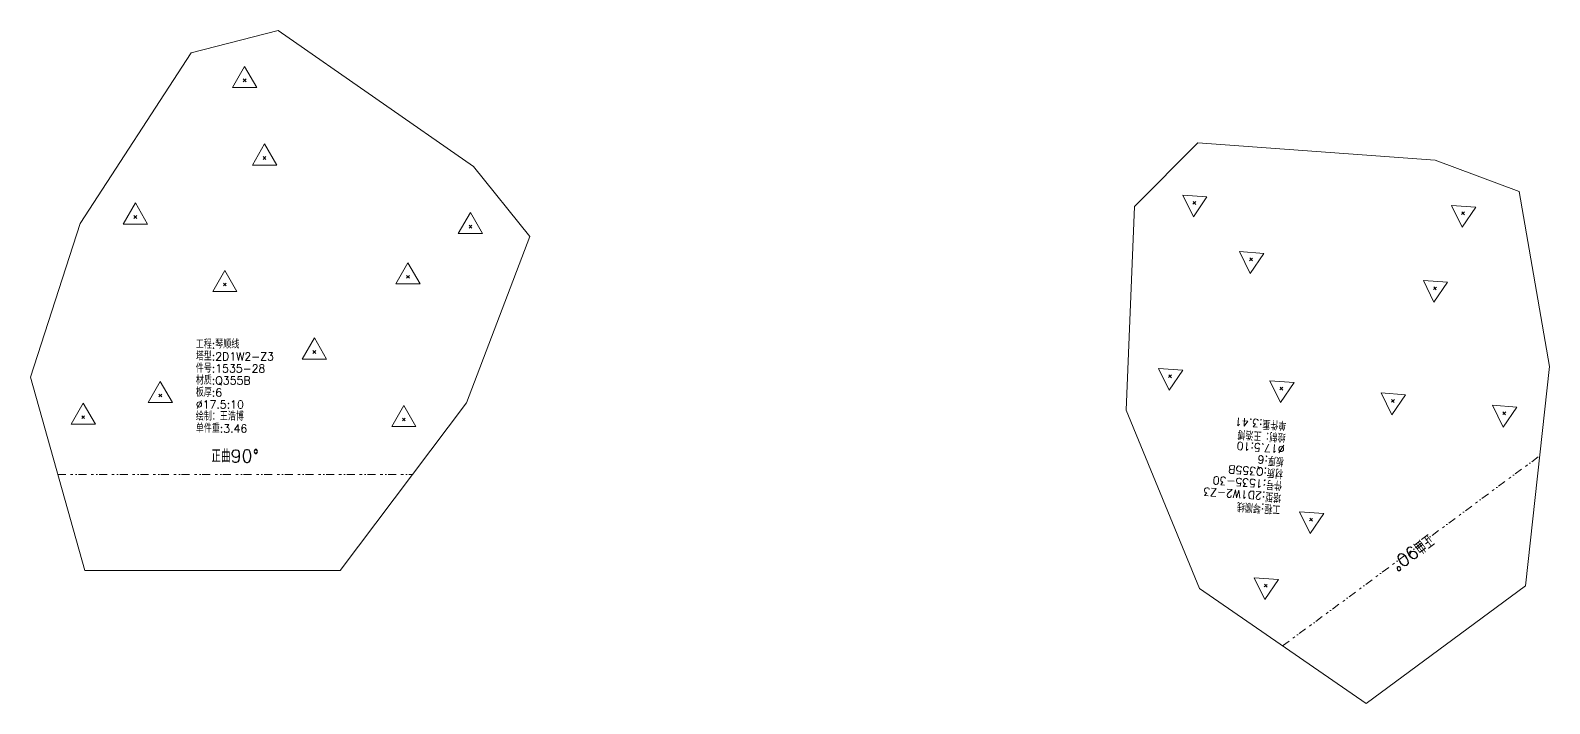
# Model space of a CAD drawing. Extents: x -580 to 8755, y 0 to 14723.
# Drawn here: x 2684 to 3633, y 5118 to 5538 of the extents above; entities that cross this region are included whole.
import ezdxf
from ezdxf.enums import TextEntityAlignment as Align

# ---------------------------------------------------------------- set-up
doc = ezdxf.new("R2010")
doc.units = 0
doc.header["$MEASUREMENT"] = 0
doc.linetypes.add('自定义线型', pattern=[12.9, 5, -3, 1.5, -2, 0.4, -1])
doc.layers.add('1', color=7, linetype='CONTINUOUS', lineweight=25)
doc.styles.get("Standard").update_dxf_attribs({"font": 'simplex.shx', "width": 0.7, "height": 3, "bigfont": 'gbhzfs.shx'})

msp = doc.modelspace()

# ---------------------------------------------------------------- linework, layer by layer
at = {"layer": '1', "color": 7, "linetype": 'Continuous', "lineweight": 18}
for p, q in [((2838.29861, 5538.02589), (2784.06029, 5524.09016)), ((2960.4144, 5453.08146), (2838.29861, 5538.02589)), ((2784.06029, 5524.09016), (2714.73497, 5417.46397)), ((3412.76791, 5467.8712), (3373.24025, 5428.20303)), ((3561.13574, 5457.15627), (3412.76791, 5467.8712)), ((3613.57076, 5437.49491), (3561.13574, 5457.15627)), ((2995.46887, 5409.41014), (2960.4144, 5453.08146)), ((3632.62715, 5328.24001), (3613.57076, 5437.49491)), ((3373.24025, 5428.20303), (3368.0503, 5301.12743)), ((2714.73497, 5417.46397), (2683.56783, 5321.64544)), ((2956.08964, 5305.73248), (2995.46887, 5409.41014)), ((3617.50671, 5191.36761), (3632.62715, 5328.24001)), ((2683.56783, 5321.64544), (2717.55906, 5201.00655)), ((2877.18443, 5201.00655), (2956.08964, 5305.73248)), ((3368.0503, 5301.12743), (3413.93856, 5189.67436)), ((2717.55906, 5201.00655), (2877.18443, 5201.00655)), ((3518.09947, 5117.96085), (3617.50671, 5191.36761)), ((3413.93856, 5189.67436), (3518.09947, 5117.96085))]:
    msp.add_line(p, q, dxfattribs=at)
at = {"layer": '1', "color": 7, "linetype": 'Continuous', "lineweight": 13}
for p, q in [((2817.40076, 5515.5945), (2809.82326, 5502.4695)), ((2824.97826, 5502.4695), (2817.40076, 5515.5945)), ((2816.52576, 5505.9695), (2818.27576, 5507.7195)), ((2818.27576, 5505.9695), (2816.52576, 5507.7195)), ((2809.82326, 5502.4695), (2824.97826, 5502.4695)), ((2829.84337, 5467.16742), (2822.26587, 5454.04242)), ((2837.42087, 5454.04242), (2829.84337, 5467.16742)), ((2828.96837, 5457.54242), (2830.71837, 5459.29242)), ((2830.71837, 5457.54242), (2828.96837, 5459.29242)), ((2822.26587, 5454.04242), (2837.42087, 5454.04242)), ((2749.14413, 5430.33825), (2741.56663, 5417.21325)), ((2756.72163, 5417.21325), (2749.14413, 5430.33825)), ((3418.58604, 5434.20865), (3403.47041, 5435.30028)), ((3403.47041, 5435.30028), (3410.08282, 5421.66356)), ((3411.64884, 5431.20053), (3409.77733, 5429.58113)), ((3409.90339, 5431.32659), (3411.52279, 5429.45508)), ((3410.08282, 5421.66356), (3418.58604, 5434.20865)), ((3586.44881, 5427.73492), (3571.33317, 5428.82655)), ((3571.33317, 5428.82655), (3577.94558, 5415.18982)), ((2748.26913, 5420.71325), (2750.01913, 5422.46325)), ((2750.01913, 5420.71325), (2748.26913, 5422.46325)), ((2958.44549, 5424.34648), (2950.86799, 5411.22148)), ((2966.02299, 5411.22148), (2958.44549, 5424.34648)), ((3579.51161, 5424.7268), (3577.6401, 5423.1074)), ((3577.76615, 5424.85285), (3579.38555, 5422.98134)), ((3577.94558, 5415.18982), (3586.44881, 5427.73492)), ((2741.56663, 5417.21325), (2756.72163, 5417.21325)), ((2950.86799, 5411.22148), (2966.02299, 5411.22148)), ((2957.57049, 5414.72148), (2959.32049, 5416.47148)), ((2959.32049, 5414.72148), (2957.57049, 5416.47148)), ((2919.45326, 5393.04785), (2911.87576, 5379.92285)), ((2927.03076, 5379.92285), (2919.45326, 5393.04785)), ((3454.00404, 5398.9161), (3438.88841, 5400.00773)), ((3438.88841, 5400.00773), (3445.50082, 5386.37101)), ((3447.06685, 5395.90798), (3445.19534, 5394.28858)), ((3445.32139, 5396.03403), (3446.94079, 5394.16252)), ((3445.50082, 5386.37101), (3454.00404, 5398.9161)), ((2805.05156, 5388.2151), (2797.47406, 5375.0901)), ((2812.62906, 5375.0901), (2805.05156, 5388.2151)), ((2918.57826, 5383.42285), (2920.32826, 5385.17285)), ((2920.32826, 5383.42285), (2918.57826, 5385.17285)), ((3568.89402, 5380.91795), (3553.77839, 5382.00958)), ((3553.77839, 5382.00958), (3560.3908, 5368.37285)), ((2797.47406, 5375.0901), (2812.62906, 5375.0901)), ((2804.17656, 5378.5901), (2805.92656, 5380.3401)), ((2805.92656, 5378.5901), (2804.17656, 5380.3401)), ((2911.87576, 5379.92285), (2927.03076, 5379.92285)), ((3561.95683, 5377.90983), (3560.08532, 5376.29043)), ((3560.21137, 5378.03588), (3561.83077, 5376.16437)), ((3560.3908, 5368.37285), (3568.89402, 5380.91795)), ((2860.95898, 5346.09194), (2853.38148, 5332.96694)), ((2868.53648, 5332.96694), (2860.95898, 5346.09194)), ((2860.08398, 5336.46694), (2861.83398, 5338.21694)), ((2861.83398, 5336.46694), (2860.08398, 5338.21694)), ((2853.38148, 5332.96694), (2868.53648, 5332.96694)), ((3403.40736, 5326.05505), (3388.29173, 5327.14668)), ((3388.29173, 5327.14668), (3394.90414, 5313.50996)), ((3394.90414, 5313.50996), (3403.40736, 5326.05505)), ((2764.7066, 5318.97208), (2757.1291, 5305.84708)), ((2772.2841, 5305.84708), (2764.7066, 5318.97208)), ((3396.47017, 5323.04693), (3394.59866, 5321.42753)), ((3394.72471, 5323.17299), (3396.34411, 5321.30148)), ((3472.9841, 5318.36883), (3457.86846, 5319.46046)), ((3457.86846, 5319.46046), (3464.48087, 5305.82374)), ((3466.0469, 5315.36071), (3464.17539, 5313.74131)), ((3464.30144, 5315.48676), (3465.92084, 5313.61526)), ((3464.48087, 5305.82374), (3472.9841, 5318.36883)), ((2716.5805, 5305.41217), (2709.003, 5292.28717)), ((2724.158, 5292.28717), (2716.5805, 5305.41217)), ((2757.1291, 5305.84708), (2772.2841, 5305.84708)), ((2763.8316, 5309.34708), (2765.5816, 5311.09708)), ((2765.5816, 5309.34708), (2763.8316, 5311.09708)), ((3542.56084, 5310.68262), (3527.4452, 5311.77425)), ((3527.4452, 5311.77425), (3534.05761, 5298.13753)), ((3535.62364, 5307.6745), (3533.75213, 5306.0551)), ((3533.87818, 5307.80055), (3535.49758, 5305.92905)), ((3534.05761, 5298.13753), (3542.56084, 5310.68262)), ((2715.7055, 5295.78717), (2717.4555, 5297.53717)), ((2717.4555, 5295.78717), (2715.7055, 5297.53717)), ((2916.8664, 5303.96879), (2909.2889, 5290.84379)), ((2915.9914, 5294.34379), (2917.7414, 5296.09379)), ((2917.7414, 5294.34379), (2915.9914, 5296.09379)), ((2924.4439, 5290.84379), (2916.8664, 5303.96879)), ((3612.13757, 5302.9964), (3597.02193, 5304.08803)), ((3597.02193, 5304.08803), (3603.63434, 5290.45131)), ((3605.20037, 5299.98828), (3603.32886, 5298.36888)), ((3603.45491, 5300.11433), (3605.07431, 5298.24282)), ((3603.63434, 5290.45131), (3612.13757, 5302.9964)), ((2709.003, 5292.28717), (2724.158, 5292.28717)), ((2909.2889, 5290.84379), (2924.4439, 5290.84379)), ((3491.52345, 5236.55308), (3476.40781, 5237.64471)), ((3476.40781, 5237.64471), (3483.02022, 5224.00799)), ((3484.58625, 5233.54496), (3482.71474, 5231.92556)), ((3482.84079, 5233.67101), (3484.46019, 5231.7995)), ((3483.02022, 5224.00799), (3491.52345, 5236.55308)), ((3463.16938, 5195.37003), (3448.05375, 5196.46166)), ((3448.05375, 5196.46166), (3454.66616, 5182.82494)), ((3456.23218, 5192.36191), (3454.36067, 5190.74251)), ((3454.48673, 5192.48797), (3456.10613, 5190.61646)), ((3454.66616, 5182.82494), (3463.16938, 5195.37003))]:
    msp.add_line(p, q, dxfattribs=at)
at = {"layer": '1', "color": 190, "linetype": '自定义线型', "lineweight": 13}
for p, q in [((3465.82925, 5153.94826), (3626.47818, 5272.57862)), ((2700.65345, 5261.00655), (2922.39111, 5261.00655))]:
    msp.add_line(p, q, dxfattribs=at)

# ---------------------------------------------------------------- texts
at = {"layer": '1', "color": 7, "linetype": 'Continuous', "lineweight": 18}
for s, p in [('工程:琴顺线', (2786.92261, 5338.08201)), ('塔型:2D1W2-Z3', (2786.92261, 5330.58201)), ('件号:1535-28', (2786.92261, 5323.08201)), ('材质:Q355B', (2786.92261, 5315.58201)), ('板厚:6', (2786.92261, 5308.08201)), ('%%c17.5:10', (2786.92261, 5300.58201)), ('绘制：王浩博', (2786.92261, 5293.08201)), ('单件重:3.46', (2786.92261, 5285.58201))]:
    msp.add_text(s, height=5, dxfattribs=at).set_placement(p, align=Align.BOTTOM_LEFT)
for s, p in [('单件重:3.41', (3468.49132, 5295.63706)), ('绘制：王浩博', (3467.95109, 5288.15654)), ('%%c17.5:10', (3467.41086, 5280.67602)), ('板厚:6', (3466.87062, 5273.19551)), ('件号:1535-30', (3465.79016, 5258.23447)), ('材质:Q355B', (3466.33039, 5265.71499)), ('塔型:2D1W2-Z3', (3465.24992, 5250.75395)), ('工程:琴顺线', (3464.70969, 5243.27343))]:
    msp.add_text(s, height=5, rotation=175.86934612, dxfattribs=at).set_placement(p, align=Align.BOTTOM_LEFT)
at = {"layer": '1', "color": 7, "linetype": 'Continuous', "lineweight": 13}
msp.add_text('正曲90%%d', height=8, dxfattribs=at).set_placement((2811.52228, 5266.00655), align=Align.BOTTOM_CENTER)
msp.add_text('正曲90%%d', height=8, rotation=216.86934612, dxfattribs=at).set_placement((3543.18354, 5217.28564), align=Align.BOTTOM_CENTER)

doc.saveas('drawing.dxf')
